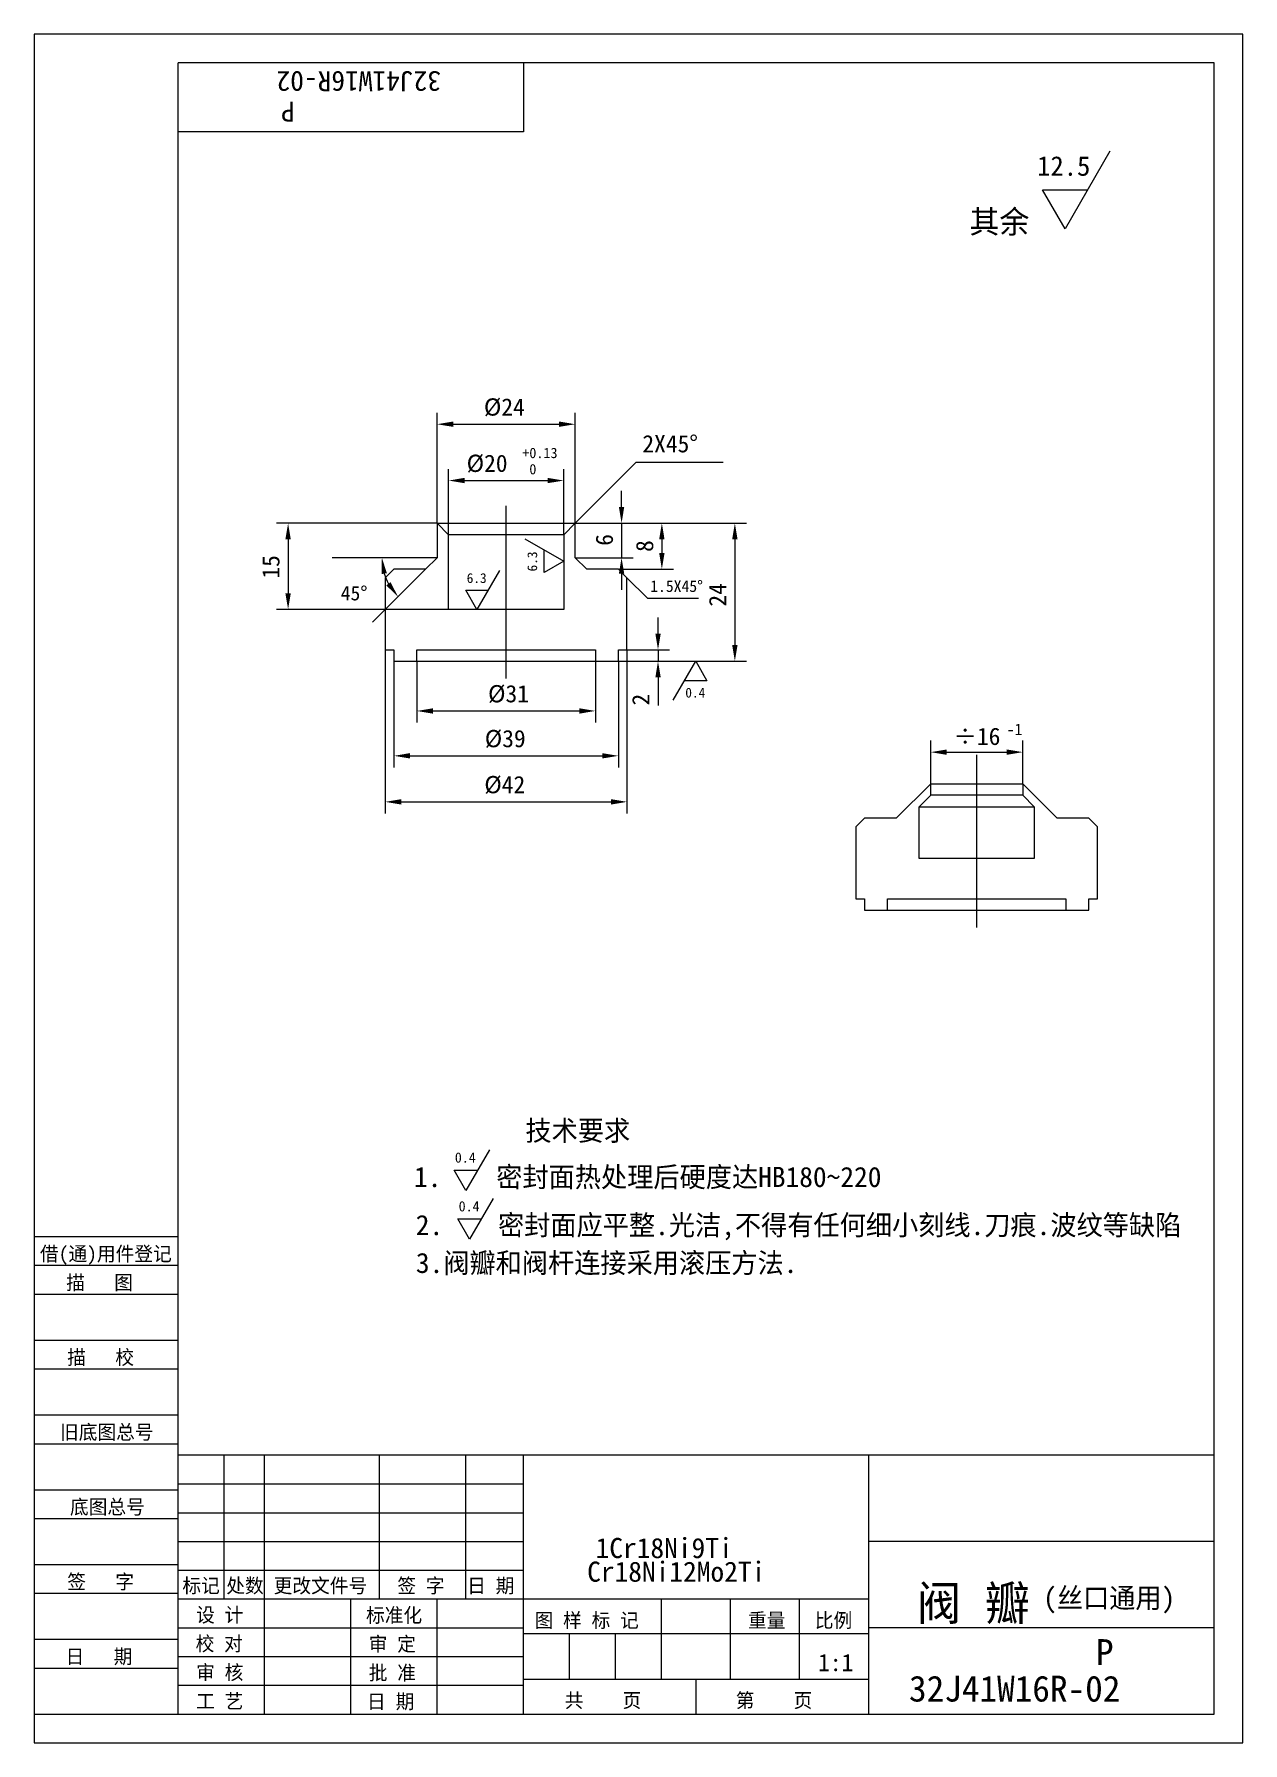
# Model space of a CAD drawing. Header units: metres. Extents: x 0 to 210, y 0 to 297.
import ezdxf

# ---------------------------------------------------------------- set-up
doc = ezdxf.new("R2010")
doc.units = ezdxf.units.M
for name, color, linetype in [('B', 3, 'Continuous'), ('C', 6, 'Continuous'), ('D', 1, 'Continuous'), ('FL', 5, 'Continuous'), ('T', 7, 'Continuous'), ('TL', 4, 'Continuous')]:
    doc.layers.add(name, color=color, linetype=linetype)

# ---------------------------------------------------------------- blocks, each defined once
blk = doc.blocks.new('TUKUN4')
at = {"layer": 'FL'}
for p, q in [((0, 297), (0, 0)), ((210, 297), (0, 297)), ((210, 0), (210, 297)), ((0, 78), (25, 78)), ((0, 70), (25, 70)), ((0, 65), (25, 65)), ((0, 57), (25, 57)), ((0, 52), (25, 52)), ((33, 25), (33, 50)), ((40, 5), (40, 50)), ((60, 25), (60, 50)), ((75, 25), (75, 50)), ((25, 45), (85, 45)), ((0, 44), (25, 44)), ((0, 39), (25, 39)), ((25, 40), (85, 40)), ((25, 35), (85, 35)), ((0, 31), (25, 31)), ((25, 30), (85, 30)), ((0, 26), (25, 26)), ((70, 5), (70, 25)), ((0, 18), (25, 18)), ((25, 20), (85, 20)), ((25, 15), (85, 15)), ((0, 13), (25, 13)), ((25, 10), (85, 10)), ((0, 0), (210, 0))]:
    blk.add_line(p, q, dxfattribs=at)
at = {"layer": 'TL'}
for p, q in [((25, 5), (25, 292)), ((205, 292), (25, 292)), ((85, 292), (85, 280)), ((205, 5), (205, 292)), ((85, 280), (25, 280)), ((0, 88), (25, 88)), ((0, 83), (25, 83)), ((205, 50), (25, 50)), ((85, 5), (85, 50)), ((145, 5), (145, 50)), ((205, 35), (145, 35)), ((145, 25), (25, 25)), ((55, 5), (55, 25)), ((109, 11), (109, 25)), ((121, 11), (121, 25)), ((133, 11), (133, 25)), ((85, 19), (145, 19)), ((93, 11), (93, 19)), ((101, 11), (101, 19)), ((205, 20), (145, 20)), ((145, 11), (85, 11)), ((115, 5), (115, 11)), ((0, 5), (205, 5))]:
    blk.add_line(p, q, dxfattribs=at)
at = {"layer": 'T'}
for s, p in [('借(通)用件登记', (1, 83.76)), ('描   图', (5.56, 78.76)), ('描   校', (5.74, 65.76)), ('旧底图总号', (4.49, 52.76)), ('底图总号', (6.22, 39.76)), ('签   字', (5.74, 26.76)), ('标记', (25.75, 26.07)), ('处数', (33.38, 26.07)), ('更改文件号', (41.61, 26.07)), ('签 字', (63.1, 26.07)), ('日 期', (75.23, 26.07)), ('设 计', (28.14, 20.99)), ('标准化', (57.65, 20.93)), ('图 样 标 记', (86.95, 20.04)), ('重量', (124.03, 20.04)), ('比例', (135.64, 20.04)), ('校 对', (28.05, 15.99)), ('审 定', (58.13, 15.93)), ('日   期', (5.45, 13.76)), ('审 核', (28.14, 10.99)), ('批 准', (58.13, 10.93)), ('共    页', (92.18, 6.13)), ('第    页', (121.9, 6.13)), ('工 艺', (28.14, 5.99)), ('日 期', (57.84, 5.93))]:
    blk.add_text(s, height=2.5, dxfattribs=at).set_placement(p)

msp = doc.modelspace()

# ---------------------------------------------------------------- linework, layer by layer
at = {"layer": 'B'}
for p, q in [((155.77, 166.72), (171.77, 166.72)), ((171.77, 164.72), (155.77, 164.72)), ((153.77, 162.72), (173.77, 162.72))]:
    msp.add_line(p, q, dxfattribs=at)
at = {"layer": 'C'}
for p, q in [((82, 185), (82, 215)), ((163.77, 141.72), (163.77, 171.72))]:
    msp.add_line(p, q, dxfattribs=at)
at = {"layer": 'D'}
for p, q in [((186.92, 276.69), (179.12, 263.17)), ((175.22, 269.93), (183.02, 269.93)), ((179.12, 263.17), (175.22, 269.93)), ((70, 212), (70, 231.2)), ((72.8, 229.2), (91.2, 229.2)), ((94, 212), (94, 231.2)), ((72, 210), (72, 221.41)), ((92, 210), (92, 221.41)), ((94, 212), (104.61, 222.61)), ((104.61, 222.61), (119.7, 222.61)), ((74.8, 219.41), (89.2, 219.41)), ((102.06, 214.8), (102.06, 217.6)), ((70, 212), (42.12, 212)), ((94, 212), (111.06, 212)), ((94, 212), (104.06, 212)), ((102.06, 212), (102.06, 206)), ((111.06, 212), (123.74, 212)), ((44.12, 209.2), (44.12, 199.8)), ((85.24, 209.29), (92, 205.39)), ((109.06, 209.2), (109.06, 206.8)), ((121.74, 209.2), (121.74, 190.8)), ((70, 206), (51.8, 206)), ((88.62, 203.44), (88.62, 207.34)), ((92, 205.39), (88.62, 203.44)), ((94, 206), (104.06, 206)), ((68, 204), (62.34, 198.34)), ((80.83, 203.76), (76.93, 197)), ((101.5, 204), (111.06, 204)), ((102.06, 203.2), (102.06, 200.4)), ((103, 202.5), (106.54, 198.96)), ((62.34, 198.34), (64.63, 200.63)), ((74.98, 200.38), (78.88, 200.38)), ((76.93, 197), (74.98, 200.38)), ((72, 197), (42.12, 197)), ((62.34, 198.34), (58.81, 194.81)), ((106.54, 198.96), (115.41, 198.96)), ((108.39, 192.8), (108.39, 195.6)), ((61, 190), (61, 161.56)), ((62.5, 188), (62.5, 169.56)), ((66.5, 188), (66.5, 177.36)), ((97.5, 188), (97.5, 177.36)), ((101.5, 188), (101.5, 169.56)), ((101.5, 188), (110.39, 188)), ((103, 190), (103, 161.56)), ((103, 190), (110.39, 190)), ((108.39, 190), (108.39, 188)), ((110.39, 188), (123.74, 188)), ((111.05, 181.24), (114.95, 188)), ((114.95, 188), (116.9, 184.62)), ((108.39, 185.2), (108.39, 182.4)), ((116.9, 184.62), (113, 184.62)), ((108.39, 182.4), (108.39, 180.31)), ((69.3, 179.36), (94.7, 179.36)), ((155.77, 166.72), (155.77, 174.2)), ((171.77, 166.72), (171.77, 174.2)), ((65.3, 171.56), (98.7, 171.56)), ((158.57, 172.2), (168.97, 172.2)), ((63.8, 163.56), (100.2, 163.56)), ((79.1, 103.1), (75, 96)), ((75, 96), (72.95, 99.55)), ((72.95, 99.55), (77.05, 99.55)), ((79.76, 94.63), (75.66, 87.53)), ((75.66, 87.53), (73.61, 91.08)), ((73.61, 91.08), (77.71, 91.08))]:
    msp.add_line(p, q, dxfattribs=at)
msp.add_arc((70, 206), 9.59, 196.78, 208.22, dxfattribs=at)
for points in [[(72.8, 229.67), (72.8, 228.74), (70, 229.2)], [(91.2, 229.67), (91.2, 228.74), (94, 229.2)], [(74.8, 219.88), (74.8, 218.95), (72, 219.41)], [(89.2, 219.88), (89.2, 218.95), (92, 219.41)], [(101.59, 214.8), (102.52, 214.8), (102.06, 212)], [(43.65, 209.2), (44.58, 209.2), (44.12, 212)], [(108.59, 209.2), (109.52, 209.2), (109.06, 212)], [(121.28, 209.2), (122.21, 209.2), (121.74, 212)], [(60.35, 203.16), (61.28, 203.3), (60.41, 206)], [(101.59, 203.2), (102.52, 203.2), (102.06, 206)], [(108.59, 206.8), (109.52, 206.8), (109.06, 204)], [(43.65, 199.8), (44.58, 199.8), (44.12, 197)], [(61.92, 201.74), (61.17, 201.19), (63.22, 199.22)], [(107.93, 192.8), (108.86, 192.8), (108.39, 190)], [(121.28, 190.8), (122.21, 190.8), (121.74, 188)], [(107.93, 185.2), (108.86, 185.2), (108.39, 188)], [(69.3, 179.83), (69.3, 178.89), (66.5, 179.36)], [(94.7, 179.83), (94.7, 178.89), (97.5, 179.36)], [(158.57, 172.67), (158.57, 171.73), (155.77, 172.2)], [(168.97, 172.67), (168.97, 171.73), (171.77, 172.2)], [(65.3, 172.03), (65.3, 171.1), (62.5, 171.56)], [(98.7, 172.03), (98.7, 171.1), (101.5, 171.56)], [(63.8, 164.03), (63.8, 163.09), (61, 163.56)], [(100.2, 164.03), (100.2, 163.09), (103, 163.56)]]:
    msp.add_solid(points, dxfattribs=at)
at = {"layer": 'TL'}
for p, q in [((70, 212), (94, 212)), ((92, 210), (72, 210)), ((66.5, 188), (97.5, 188)), ((148.27, 144.72), (179.27, 144.72))]:
    msp.add_line(p, q, dxfattribs=at)
for points in [[(82, 197), (72, 197), (72, 210), (70, 212), (70, 206), (68, 204), (62.5, 204), (61, 202.5), (61, 190), (62.5, 190), (62.5, 188), (66.5, 188), (66.5, 190), (82, 190), (97.5, 190), (97.5, 188), (101.5, 188), (101.5, 190), (103, 190), (103, 202.5), (101.5, 204), (96, 204), (94, 206), (94, 212), (92, 210), (92, 197)], [(163.77, 153.72), (153.77, 153.72), (153.77, 162.72), (155.77, 164.72), (155.77, 166.72), (149.77, 160.72), (144.27, 160.72), (142.77, 159.22), (142.77, 146.72), (144.27, 146.72), (144.27, 144.72), (148.27, 144.72), (148.27, 146.72), (163.77, 146.72), (179.27, 146.72), (179.27, 144.72), (183.27, 144.72), (183.27, 146.72), (184.77, 146.72), (184.77, 159.22), (183.27, 160.72), (177.77, 160.72), (171.77, 166.72), (171.77, 164.72), (173.77, 162.72), (173.77, 153.72)]]:
    msp.add_lwpolyline(points, close=True, dxfattribs=at)

# ---------------------------------------------------------------- block references
at = {"layer": 'D'}
msp.add_blockref('TUKUN4', (0, 0), dxfattribs=at)

# ---------------------------------------------------------------- texts
for s, height, rotation, p in [('32J41W16R-02', 3.5, 180, (70.68, 290.56)), ('P', 3.5, 180, (45.28, 285.28)), ('6', 3, 90, (100.56, 208.07)), ('8', 3, 90, (107.56, 207)), ('15', 3, 90, (42.62, 202.36)), ('6.3', 1.7, 90, (87.39, 203.61)), ('24', 3, 90, (120.24, 197.5)), ('2', 3, 90, (106.89, 180.31))]:
    msp.add_text(s, height=height, rotation=rotation, dxfattribs=at).set_placement(p)
for s, height, p in [('12.5', 3.4, (174.26, 272.39)), ('其余', 4, (162.51, 262.4)), ('%%C24', 3, (78.14, 230.7)), ('2X45%%d', 3, (105.67, 224.31)), ('%%C20', 3, (75.14, 220.91)), ('+0.13', 1.8, (84.81, 223.31)), (' 0', 1.8, (84.81, 220.49)), ('6.3', 1.7, (75.15, 201.61)), ('1.5X45%%d', 2, (107.03, 200.05)), ('45%%d', 2.5, (53.26, 198.58)), ('%%C31', 3, (78.86, 180.86)), ('0.4', 1.7, (113.13, 181.69)), ('%%C39', 3, (78.29, 173.06)), ('%%24716', 3, (159.72, 173.45)), ('-1', 2, (168.99, 175.16)), ('%%C42', 3, (78.21, 165.06)), ('        技术要求', 3.5, (66.3, 104.67)), ('0.4', 1.78, (73.09, 100.84)), ('1.    密封面热处理后硬度达HB180%%126220', 3.5, (66, 96.61)), ('2.    密封面应平整.光洁,不得有任何细小刻线.刀痕.波纹等缺陷', 3.5, (66.3, 88.25)), ('0.4', 1.78, (73.75, 92.37)), ('3.阀瓣和阀杆连接采用滚压方法.', 3.5, (66.32, 81.67)), ('1Cr18Ni9Ti', 3.5, (97.55, 32.11)), ('Cr18Ni12Mo2Ti', 3.5, (96.08, 28)), ('阀 瓣', 6, (153.31, 21.29)), ('(丝口通用)', 3.5, (175.3, 23.44)), ('P', 4.5, (184.48, 13.52)), ('1:1', 3, (136.2, 12.45)), ('32J41W16R-02', 4.5, (152, 7.17))]:
    msp.add_text(s, height=height, dxfattribs=at).set_placement(p)

doc.saveas('drawing.dxf')
